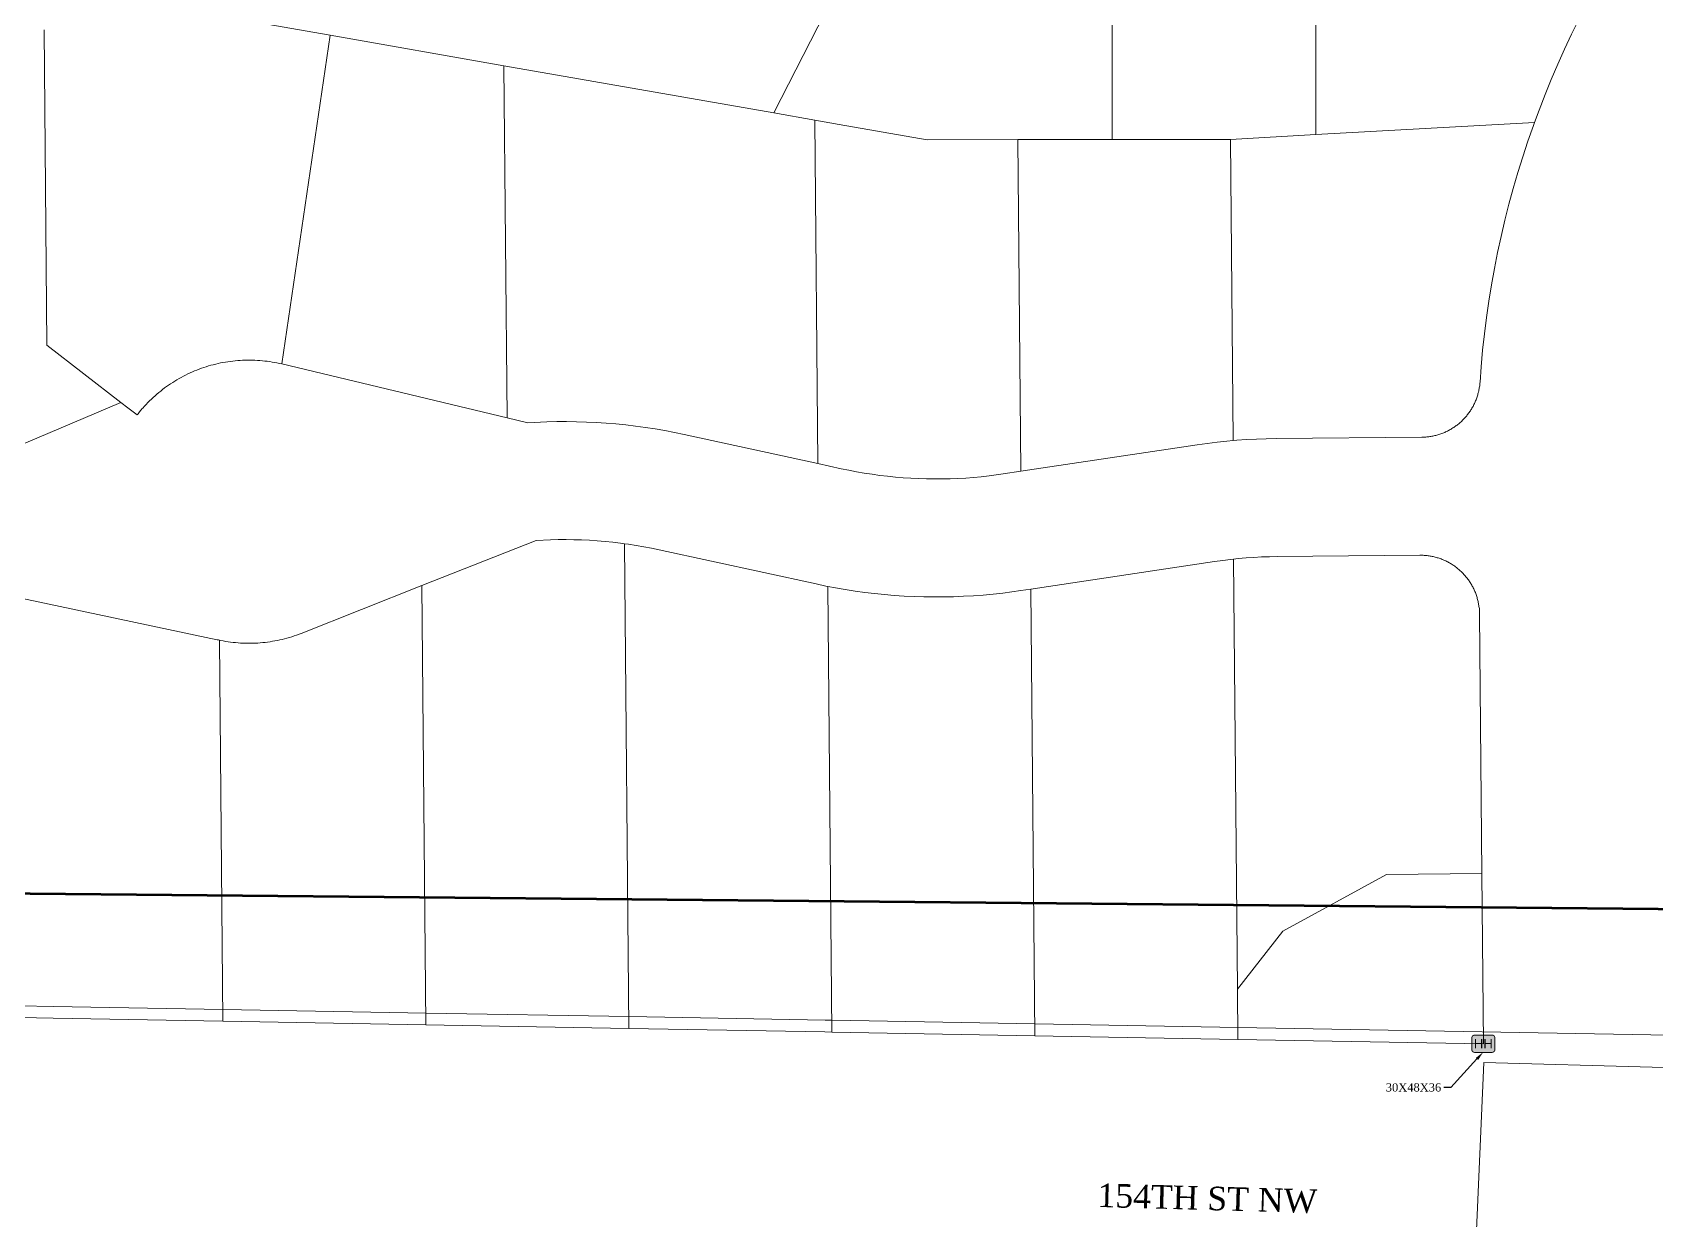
# Model space of a CAD drawing. Header units: feet. Extents: x 865220 to 2774701, y -2240498 to 961524.
# Drawn here: x 2766730 to 2767417, y 957301 to 957804 of the extents above; entities that cross this region are included whole.
import ezdxf
from ezdxf import colors
from ezdxf.entities.mleader import LeaderData, LeaderLine
from ezdxf.enums import TextEntityAlignment as Align
from ezdxf.lldxf.tags import DXFTag
from ezdxf.math import Vec2, Vec3

# ---------------------------------------------------------------- set-up
doc = ezdxf.new("R2010")
doc.units = ezdxf.units.FT
doc.header["$LTSCALE"] = 0.015
doc.header["$MEASUREMENT"] = 0
for name, color, linetype, lineweight in [('216A', 112, '216A', 5), ('DETAIL', 7, 'Continuous', 5), ('F1', 112, 'F1', 5), ('Parcels', 7, 'Continuous', 0), ('PROP_TEL', 6, 'Continuous', 5), ('Route_3_PSAs', 1, 'Continuous', 100), ('RUNNING LINE (UNDERGROUND)', 10, 'Continuous', 40)]:
    doc.layers.add(name, color=color, linetype=linetype, lineweight=lineweight)
doc.layers.add('STREET NAME', color=7, linetype='Continuous')
doc.layers.add('TELEPHONE STRUCT-PROP', color=6, linetype='Continuous')
doc.styles.add('Line', font='txt.shx', dxfattribs={"height": 3})
doc.styles.get("Standard").update_dxf_attribs({"font": 'times.ttf'})
doc.styles.add('Utilities', font='arial.ttf', dxfattribs={"height": 2.5})
tags = doc.linetypes.add('216A', pattern='A,80,-5,["216A",Line,S=1.5,R=0,X=0,Y=-1.5],-24', length=109).pattern_tags.tags
tags[6] = DXFTag(74, 10)
tags = doc.linetypes.add('F1', pattern='A,15,-5,["F1",Line,S=1.5,R=0,X=0,Y=-1.5],-12', length=32).pattern_tags.tags
tags[6] = DXFTag(74, 10)

# ---------------------------------------------------------------- blocks, each defined once
blk = doc.blocks.new('NEW HH')
at = {"ltscale": 40, "true_color": 0xffffff}
h = blk.add_hatch(color=7, dxfattribs=at)
h.dxf.hatch_style = 1
h.paths.add_polyline_path([(-0.0611, -0.0305, 0.414214), (-0.0458, -0.0458), (0.0458, -0.0458, 0.414214), (0.0611, -0.0305), (0.0611, 0.0305, 0.414214), (0.0458, 0.0458), (-0.0458, 0.0458, 0.414214), (-0.0611, 0.0305)])
at = {"layer": 'RUNNING LINE (UNDERGROUND)', "color": 6, "lineweight": 0, "const_width": 0.005, "flags": 128}
blk.add_lwpolyline([(-0.0611, 0.0305), (-0.0611, -0.0305, 0.414214), (-0.0458, -0.0458), (0.0458, -0.0458, 0.414214), (0.0611, -0.0305), (0.0611, 0.0305, 0.414214), (0.0458, 0.0458), (-0.0458, 0.0458, 0.414214)], format="xyb", close=True, dxfattribs=at)
at = {"layer": 'TELEPHONE STRUCT-PROP', "color": 18, "true_color": 0x000000, "style": 'Utilities'}
blk.add_text('HH', height=0.05, dxfattribs=at).set_placement((0, 0), align=Align.MIDDLE_CENTER)

msp = doc.modelspace()

# ---------------------------------------------------------------- linework, layer by layer
at = {"layer": 'Parcels', "lineweight": 5}
for p, q in [((2767043.66, 957770.2), (2767116.71, 957913.18)), ((2767187.08, 957758.91), (2767186.95, 957899.5)), ((2767273.27, 957899.58), (2767273.4, 957760.99)), ((2766815.93, 957810.05), (2766855.74, 957803.08)), ((2767381.71, 957803.55), (2767384.79, 957809.83)), ((2766735.69, 957671.8), (2766734.48, 957805.34)), ((2766835.22, 957663.82), (2766855.74, 957803.08)), ((2766929.32, 957790.21), (2766855.74, 957803.08)), ((2767378.73, 957797.23), (2767381.71, 957803.55)), ((2767375.86, 957790.85), (2767378.73, 957797.23)), ((2766930.67, 957641.03), (2766929.32, 957790.21)), ((2766929.32, 957790.21), (2766929.32, 957790.21)), ((2767043.66, 957770.2), (2766929.32, 957790.21)), ((2767373.11, 957784.42), (2767375.86, 957790.85)), ((2767370.46, 957777.95), (2767373.11, 957784.42)), ((2767366.01, 957766.2), (2767367.93, 957771.43)), ((2767367.93, 957771.43), (2767370.46, 957777.95)), ((2767043.66, 957770.2), (2767061.08, 957767.16)), ((2767061.08, 957767.16), (2767043.66, 957770.2)), ((2767043.66, 957770.2), (2767043.66, 957770.2)), ((2767071.37, 957765.35), (2767061.08, 957767.16)), ((2767061.08, 957767.16), (2767062.4, 957621.6)), ((2767062.4, 957621.6), (2767061.08, 957767.16)), ((2767071.37, 957765.35), (2767108.64, 957758.83)), ((2767273.4, 957760.99), (2767366.01, 957766.2)), ((2767363.22, 957758.27), (2767365.52, 957764.87)), ((2767365.52, 957764.87), (2767366.01, 957766.2)), ((2767108.64, 957758.83), (2767147.15, 957758.87)), ((2767187.08, 957758.91), (2767147.15, 957758.87)), ((2767147.15, 957758.87), (2767148.42, 957618.35)), ((2767148.42, 957618.35), (2767147.15, 957758.87)), ((2767147.15, 957758.87), (2767147.15, 957758.87)), ((2767237.14, 957758.95), (2767187.08, 957758.91)), ((2767187.08, 957758.91), (2767187.08, 957758.91)), ((2767273.4, 957760.99), (2767237.14, 957758.95)), ((2767238.3, 957631.36), (2767237.14, 957758.95)), ((2767361.03, 957751.63), (2767363.22, 957758.27)), ((2767358.96, 957744.95), (2767361.03, 957751.63)), ((2767357.01, 957738.23), (2767358.96, 957744.95)), ((2767355.18, 957731.49), (2767357.01, 957738.23)), ((2767353.46, 957724.71), (2767355.18, 957731.49)), ((2767351.86, 957717.9), (2767353.46, 957724.71)), ((2767350.39, 957711.07), (2767351.86, 957717.9)), ((2767349.03, 957704.21), (2767350.39, 957711.07)), ((2767347.79, 957697.33), (2767349.03, 957704.21)), ((2767346.67, 957690.43), (2767347.79, 957697.33)), ((2767345.67, 957683.51), (2767346.67, 957690.43)), ((2767344.79, 957676.57), (2767345.67, 957683.51)), ((2767344.04, 957669.62), (2767344.79, 957676.57)), ((2766766.96, 957647.57), (2766735.69, 957671.8)), ((2766735.69, 957671.8), (2766766.96, 957647.57)), ((2767343.4, 957662.66), (2767344.04, 957669.62)), ((2766799.23, 957661.26), (2766800.21, 957661.63)), ((2766800.21, 957661.63), (2766801.19, 957661.99)), ((2766801.19, 957661.99), (2766802.18, 957662.34)), ((2766802.18, 957662.34), (2766803.18, 957662.66)), ((2766803.18, 957662.66), (2766804.18, 957662.97)), ((2766804.18, 957662.97), (2766805.18, 957663.26)), ((2766805.18, 957663.26), (2766806.19, 957663.53)), ((2766806.19, 957663.53), (2766807.21, 957663.79)), ((2766807.21, 957663.79), (2766808.23, 957664.02)), ((2766808.23, 957664.02), (2766809.25, 957664.24)), ((2766809.25, 957664.24), (2766810.28, 957664.44)), ((2766810.28, 957664.44), (2766811.31, 957664.63)), ((2766811.31, 957664.63), (2766812.35, 957664.79)), ((2766812.35, 957664.79), (2766813.38, 957664.94)), ((2766813.38, 957664.94), (2766814.42, 957665.07)), ((2766814.42, 957665.07), (2766815.46, 957665.18)), ((2766815.46, 957665.18), (2766816.51, 957665.27)), ((2766816.51, 957665.27), (2766817.55, 957665.34)), ((2766817.55, 957665.34), (2766818.6, 957665.4)), ((2766818.6, 957665.4), (2766819.64, 957665.44)), ((2766819.64, 957665.44), (2766820.69, 957665.46)), ((2766820.69, 957665.46), (2766821.74, 957665.46)), ((2766821.74, 957665.46), (2766822.78, 957665.44)), ((2766822.78, 957665.44), (2766823.83, 957665.41)), ((2766823.83, 957665.41), (2766824.87, 957665.35)), ((2766824.87, 957665.35), (2766825.92, 957665.28)), ((2766825.92, 957665.28), (2766826.96, 957665.19)), ((2766826.96, 957665.19), (2766828, 957665.08)), ((2766828, 957665.08), (2766829.04, 957664.96)), ((2766829.04, 957664.96), (2766830.08, 957664.81)), ((2766830.08, 957664.81), (2766831.12, 957664.65)), ((2766831.12, 957664.65), (2766832.15, 957664.47)), ((2766832.15, 957664.47), (2766833.17, 957664.27)), ((2766833.17, 957664.27), (2766834.2, 957664.05)), ((2766834.2, 957664.05), (2766835.22, 957663.82)), ((2766835.22, 957663.82), (2766930.67, 957641.03)), ((2767342.92, 957656.13), (2767343.4, 957662.66)), ((2766786.39, 957654.26), (2766787.25, 957654.87)), ((2766787.25, 957654.87), (2766788.11, 957655.45)), ((2766788.11, 957655.45), (2766788.99, 957656.02)), ((2766788.99, 957656.02), (2766789.88, 957656.58)), ((2766789.88, 957656.58), (2766790.77, 957657.12)), ((2766790.77, 957657.12), (2766791.68, 957657.65)), ((2766791.68, 957657.65), (2766792.6, 957658.15)), ((2766792.6, 957658.15), (2766793.52, 957658.65)), ((2766793.52, 957658.65), (2766794.45, 957659.12)), ((2766794.45, 957659.12), (2766795.39, 957659.58)), ((2766795.39, 957659.58), (2766796.34, 957660.03)), ((2766796.34, 957660.03), (2766797.3, 957660.45)), ((2766797.3, 957660.45), (2766798.26, 957660.86)), ((2766798.26, 957660.86), (2766799.23, 957661.26)), ((2767342.7, 957654.09), (2767342.82, 957654.52)), ((2767342.82, 957654.52), (2767342.85, 957654.96)), ((2767342.82, 957654.52), (2767342.82, 957654.52)), ((2767342.85, 957654.96), (2767342.87, 957655.39)), ((2767342.87, 957655.39), (2767342.89, 957655.68)), ((2767342.89, 957655.68), (2767342.92, 957656.13)), ((2766736.02, 957634.43), (2766766.96, 957647.57)), ((2766766.96, 957647.57), (2766766.96, 957647.57)), ((2766766.96, 957647.57), (2766770.01, 957645.21)), ((2766778.44, 957647.46), (2766779.18, 957648.2)), ((2766779.18, 957648.2), (2766779.94, 957648.93)), ((2766779.94, 957648.93), (2766780.7, 957649.65)), ((2766780.7, 957649.65), (2766781.48, 957650.35)), ((2766781.48, 957650.35), (2766782.27, 957651.04)), ((2766782.27, 957651.04), (2766783.07, 957651.71)), ((2766783.07, 957651.71), (2766783.88, 957652.37)), ((2766783.88, 957652.37), (2766784.71, 957653.02)), ((2766784.71, 957653.02), (2766785.54, 957653.65)), ((2766785.54, 957653.65), (2766786.39, 957654.26)), ((2767340.72, 957647.42), (2767340.9, 957647.82)), ((2767340.9, 957647.82), (2767341.07, 957648.22)), ((2767341.07, 957648.22), (2767341.24, 957648.63)), ((2767341.24, 957648.63), (2767341.39, 957649.03)), ((2767341.39, 957649.03), (2767341.54, 957649.44)), ((2767341.54, 957649.44), (2767341.68, 957649.86)), ((2767341.68, 957649.86), (2767341.82, 957650.27)), ((2767341.82, 957650.27), (2767341.94, 957650.69)), ((2767341.94, 957650.69), (2767342.06, 957651.11)), ((2767342.06, 957651.11), (2767342.18, 957651.53)), ((2767342.18, 957651.53), (2767342.28, 957651.95)), ((2767342.28, 957651.95), (2767342.38, 957652.38)), ((2767342.38, 957652.38), (2767342.47, 957652.8)), ((2767342.47, 957652.8), (2767342.55, 957653.23)), ((2767342.55, 957653.23), (2767342.63, 957653.66)), ((2767342.63, 957653.66), (2767342.7, 957654.09)), ((2766770.01, 957645.21), (2766773.87, 957642.22)), ((2766773.87, 957642.22), (2766774.29, 957642.75)), ((2766774.29, 957642.75), (2766774.95, 957643.57)), ((2766774.95, 957643.57), (2766775.53, 957644.26)), ((2766775.53, 957644.26), (2766775.62, 957644.37)), ((2766775.62, 957644.37), (2766775.96, 957644.77)), ((2766775.96, 957644.77), (2766776.31, 957645.16)), ((2766776.31, 957645.16), (2766777.01, 957645.94)), ((2766777.01, 957645.94), (2766777.72, 957646.71)), ((2766777.72, 957646.71), (2766778.44, 957647.46)), ((2766930.67, 957641.03), (2766939.46, 957638.93)), ((2767336.11, 957640.58), (2767336.41, 957640.9)), ((2767336.41, 957640.9), (2767336.7, 957641.22)), ((2767336.7, 957641.22), (2767336.99, 957641.55)), ((2767336.99, 957641.55), (2767337.27, 957641.89)), ((2767337.27, 957641.89), (2767337.54, 957642.22)), ((2767337.54, 957642.22), (2767337.81, 957642.57)), ((2767337.81, 957642.57), (2767338.07, 957642.92)), ((2767338.07, 957642.92), (2767338.33, 957643.27)), ((2767338.33, 957643.27), (2767338.58, 957643.63)), ((2767338.58, 957643.63), (2767338.82, 957643.99)), ((2767338.82, 957643.99), (2767339.06, 957644.36)), ((2767339.06, 957644.36), (2767339.29, 957644.73)), ((2767339.29, 957644.73), (2767339.52, 957645.1)), ((2767339.52, 957645.1), (2767339.74, 957645.48)), ((2767339.74, 957645.48), (2767339.95, 957645.86)), ((2767339.95, 957645.86), (2767340.15, 957646.24)), ((2767340.15, 957646.24), (2767340.35, 957646.63)), ((2767340.35, 957646.63), (2767340.54, 957647.03)), ((2767340.54, 957647.03), (2767340.72, 957647.42)), ((2766699.24, 957618.82), (2766736.02, 957634.43)), ((2766939.46, 957638.93), (2766947.5, 957639.31)), ((2766947.5, 957639.31), (2766951.68, 957639.4)), ((2766951.68, 957639.4), (2766955.87, 957639.42)), ((2766955.87, 957639.42), (2766960.06, 957639.36)), ((2766960.06, 957639.36), (2766964.25, 957639.23)), ((2766964.25, 957639.23), (2766968.43, 957639.03)), ((2766968.43, 957639.03), (2766972.61, 957638.75)), ((2766972.61, 957638.75), (2766976.78, 957638.4)), ((2766976.78, 957638.4), (2766980.95, 957637.98)), ((2766980.95, 957637.98), (2766985.11, 957637.48)), ((2766985.11, 957637.48), (2766989.26, 957636.92)), ((2766989.26, 957636.92), (2766993.4, 957636.28)), ((2766993.4, 957636.28), (2766997.52, 957635.57)), ((2766997.52, 957635.57), (2767001.64, 957634.78)), ((2767001.64, 957634.78), (2767005.74, 957633.93)), ((2767005.74, 957633.93), (2767062.4, 957621.6)), ((2767324.66, 957633.69), (2767325.08, 957633.81)), ((2767325.08, 957633.81), (2767325.5, 957633.94)), ((2767325.5, 957633.94), (2767325.91, 957634.08)), ((2767325.91, 957634.08), (2767326.33, 957634.22)), ((2767326.33, 957634.22), (2767326.74, 957634.37)), ((2767326.74, 957634.37), (2767327.14, 957634.52)), ((2767327.14, 957634.52), (2767327.55, 957634.69)), ((2767327.55, 957634.69), (2767327.95, 957634.86)), ((2767327.95, 957634.86), (2767328.35, 957635.04)), ((2767328.35, 957635.04), (2767328.74, 957635.22)), ((2767328.74, 957635.22), (2767329.14, 957635.41)), ((2767329.14, 957635.41), (2767329.52, 957635.61)), ((2767329.52, 957635.61), (2767329.91, 957635.82)), ((2767329.91, 957635.82), (2767330.29, 957636.03)), ((2767330.29, 957636.03), (2767330.67, 957636.25)), ((2767330.67, 957636.25), (2767331.04, 957636.47)), ((2767331.04, 957636.47), (2767331.41, 957636.7)), ((2767331.41, 957636.7), (2767331.78, 957636.94)), ((2767331.78, 957636.94), (2767332.14, 957637.18)), ((2767332.14, 957637.18), (2767332.5, 957637.43)), ((2767332.5, 957637.43), (2767332.85, 957637.69)), ((2767332.85, 957637.69), (2767333.2, 957637.95)), ((2767333.2, 957637.95), (2767333.54, 957638.22)), ((2767333.54, 957638.22), (2767333.88, 957638.5)), ((2767333.88, 957638.5), (2767334.21, 957638.78)), ((2767334.21, 957638.78), (2767334.54, 957639.06)), ((2767334.54, 957639.06), (2767334.87, 957639.36)), ((2767334.87, 957639.36), (2767335.19, 957639.65)), ((2767335.19, 957639.65), (2767335.5, 957639.96)), ((2767335.5, 957639.96), (2767335.81, 957640.26)), ((2767335.81, 957640.26), (2767336.11, 957640.58)), ((2767148.42, 957618.35), (2767223.05, 957629.57)), ((2767223.05, 957629.57), (2767227.33, 957630.17)), ((2767227.33, 957630.17), (2767231.49, 957630.69)), ((2767231.49, 957630.69), (2767235.66, 957631.12)), ((2767235.66, 957631.12), (2767238.3, 957631.36)), ((2767238.3, 957631.36), (2767239.83, 957631.49)), ((2767239.83, 957631.49), (2767244.01, 957631.78)), ((2767244.01, 957631.78), (2767248.19, 957632)), ((2767248.19, 957632), (2767252.37, 957632.15)), ((2767252.37, 957632.15), (2767256.56, 957632.23)), ((2767256.56, 957632.23), (2767318.2, 957632.78)), ((2767318.2, 957632.78), (2767318.64, 957632.79)), ((2767318.64, 957632.79), (2767319.07, 957632.81)), ((2767319.07, 957632.81), (2767319.51, 957632.83)), ((2767319.51, 957632.83), (2767319.94, 957632.86)), ((2767319.94, 957632.86), (2767320.38, 957632.9)), ((2767320.38, 957632.9), (2767320.81, 957632.94)), ((2767320.81, 957632.94), (2767321.25, 957633)), ((2767321.25, 957633), (2767321.68, 957633.06)), ((2767321.68, 957633.06), (2767322.11, 957633.13)), ((2767322.11, 957633.13), (2767322.54, 957633.2)), ((2767322.54, 957633.2), (2767322.97, 957633.29)), ((2767322.97, 957633.29), (2767323.39, 957633.38)), ((2767323.39, 957633.38), (2767323.82, 957633.47)), ((2767323.82, 957633.47), (2767324.24, 957633.58)), ((2767324.24, 957633.58), (2767324.66, 957633.69)), ((2767062.4, 957621.6), (2767072.25, 957619.45)), ((2767072.25, 957619.45), (2767075.5, 957618.78)), ((2767075.5, 957618.78), (2767078.76, 957618.16)), ((2767078.76, 957618.16), (2767082.02, 957617.59)), ((2767082.02, 957617.59), (2767085.3, 957617.09)), ((2767085.3, 957617.09), (2767088.59, 957616.64)), ((2767088.59, 957616.64), (2767091.88, 957616.25)), ((2767091.88, 957616.25), (2767095.18, 957615.91)), ((2767095.18, 957615.91), (2767098.48, 957615.64)), ((2767098.48, 957615.64), (2767101.79, 957615.42)), ((2767101.79, 957615.42), (2767105.1, 957615.26)), ((2767105.1, 957615.26), (2767108.42, 957615.15)), ((2767108.42, 957615.15), (2767111.73, 957615.11)), ((2767111.73, 957615.11), (2767115.05, 957615.12)), ((2767115.05, 957615.12), (2767118.36, 957615.19)), ((2767118.36, 957615.19), (2767121.67, 957615.32)), ((2767121.67, 957615.32), (2767124.98, 957615.51)), ((2767124.98, 957615.51), (2767128.29, 957615.75)), ((2767128.29, 957615.75), (2767131.59, 957616.05)), ((2767131.59, 957616.05), (2767134.89, 957616.41)), ((2767134.89, 957616.41), (2767140.9, 957617.22)), ((2767140.9, 957617.22), (2767148.42, 957618.35)), ((2766942.96, 957589.06), (2766894.61, 957569.94)), ((2766949, 957589.34), (2766942.96, 957589.06)), ((2766952.31, 957589.41), (2766949, 957589.34)), ((2766955.63, 957589.42), (2766952.31, 957589.41)), ((2766958.94, 957589.38), (2766955.63, 957589.42)), ((2766962.26, 957589.27), (2766958.94, 957589.38)), ((2766965.57, 957589.11), (2766962.26, 957589.27)), ((2766968.88, 957588.89), (2766965.57, 957589.11)), ((2766972.18, 957588.62), (2766968.88, 957588.89)), ((2766975.48, 957588.28), (2766972.18, 957588.62)), ((2766978.77, 957587.89), (2766975.48, 957588.28)), ((2766980.44, 957587.67), (2766978.77, 957587.89)), ((2766980.44, 957587.67), (2766980.44, 957587.67)), ((2766982.06, 957587.44), (2766980.44, 957587.67)), ((2766980.44, 957587.67), (2766982.3, 957382.27)), ((2766985.34, 957586.94), (2766982.06, 957587.44)), ((2766988.6, 957586.37), (2766985.34, 957586.94)), ((2766991.86, 957585.75), (2766988.6, 957586.37)), ((2766995.11, 957585.08), (2766991.86, 957585.75)), ((2767061.62, 957570.6), (2766995.11, 957585.08)), ((2766995.11, 957585.08), (2766995.11, 957585.08)), ((2767230.48, 957580.13), (2767152.61, 957568.42)), ((2767233.88, 957580.61), (2767230.48, 957580.13)), ((2767237.17, 957581.01), (2767233.88, 957580.61)), ((2767238.48, 957581.16), (2767237.17, 957581.01)), ((2767240.46, 957581.36), (2767238.48, 957581.16)), ((2767238.48, 957581.16), (2767240.13, 957398.97)), ((2767243.77, 957581.65), (2767240.46, 957581.36)), ((2767247.07, 957581.88), (2767243.77, 957581.65)), ((2767250.38, 957582.06), (2767247.07, 957581.88)), ((2767253.7, 957582.17), (2767250.38, 957582.06)), ((2767257.01, 957582.23), (2767253.7, 957582.17)), ((2767317.46, 957582.78), (2767257.01, 957582.23)), ((2767318.33, 957582.77), (2767317.46, 957582.78)), ((2767318.77, 957582.76), (2767318.33, 957582.77)), ((2767319.2, 957582.74), (2767318.77, 957582.76)), ((2767319.64, 957582.7), (2767319.2, 957582.74)), ((2767320.07, 957582.67), (2767319.64, 957582.7)), ((2767320.51, 957582.62), (2767320.07, 957582.67)), ((2767320.94, 957582.57), (2767320.51, 957582.62)), ((2767321.37, 957582.51), (2767320.94, 957582.57)), ((2767321.8, 957582.44), (2767321.37, 957582.51)), ((2767322.23, 957582.36), (2767321.8, 957582.44)), ((2767322.66, 957582.28), (2767322.23, 957582.36)), ((2767323.09, 957582.19), (2767322.66, 957582.28)), ((2767323.51, 957582.09), (2767323.09, 957582.19)), ((2767323.94, 957581.99), (2767323.51, 957582.09)), ((2767324.36, 957581.87), (2767323.94, 957581.99)), ((2767324.78, 957581.75), (2767324.36, 957581.87)), ((2767325.19, 957581.63), (2767324.78, 957581.75)), ((2767325.61, 957581.49), (2767325.19, 957581.63)), ((2767326.02, 957581.35), (2767325.61, 957581.49)), ((2767326.43, 957581.2), (2767326.02, 957581.35)), ((2767326.84, 957581.04), (2767326.43, 957581.2)), ((2767327.24, 957580.88), (2767326.84, 957581.04)), ((2767327.65, 957580.71), (2767327.24, 957580.88)), ((2767328.04, 957580.53), (2767327.65, 957580.71)), ((2767328.44, 957580.35), (2767328.04, 957580.53)), ((2767328.83, 957580.16), (2767328.44, 957580.35)), ((2767329.22, 957579.96), (2767328.83, 957580.16)), ((2767329.61, 957579.76), (2767329.22, 957579.96)), ((2767329.99, 957579.54), (2767329.61, 957579.76)), ((2767330.37, 957579.33), (2767329.99, 957579.54)), ((2767330.74, 957579.1), (2767330.37, 957579.33)), ((2767331.11, 957578.87), (2767330.74, 957579.1)), ((2767331.48, 957578.63), (2767331.11, 957578.87)), ((2767331.84, 957578.39), (2767331.48, 957578.63)), ((2767332.19, 957578.14), (2767331.84, 957578.39)), ((2767332.55, 957577.88), (2767332.19, 957578.14)), ((2767332.9, 957577.62), (2767332.55, 957577.88)), ((2767333.24, 957577.35), (2767332.9, 957577.62)), ((2767333.58, 957577.08), (2767333.24, 957577.35)), ((2767333.91, 957576.8), (2767333.58, 957577.08)), ((2767334.24, 957576.51), (2767333.91, 957576.8)), ((2767334.57, 957576.22), (2767334.24, 957576.51)), ((2767334.89, 957575.92), (2767334.57, 957576.22)), ((2767335.2, 957575.62), (2767334.89, 957575.92)), ((2767335.51, 957575.31), (2767335.2, 957575.62)), ((2767335.81, 957575), (2767335.51, 957575.31)), ((2767336.11, 957574.68), (2767335.81, 957575)), ((2767336.4, 957574.35), (2767336.11, 957574.68)), ((2767336.69, 957574.02), (2767336.4, 957574.35)), ((2767336.97, 957573.69), (2767336.69, 957574.02)), ((2767337.24, 957573.35), (2767336.97, 957573.69)), ((2767337.51, 957573.01), (2767337.24, 957573.35)), ((2767337.77, 957572.66), (2767337.51, 957573.01)), ((2767338.03, 957572.31), (2767337.77, 957572.66)), ((2767338.28, 957571.95), (2767338.03, 957572.31)), ((2767338.53, 957571.59), (2767338.28, 957571.95)), ((2766736.67, 957562.11), (2766722.66, 957565.08)), ((2766894.61, 957569.94), (2766843.35, 957549.68)), ((2766896.29, 957383.81), (2766894.61, 957569.94)), ((2766894.61, 957569.94), (2766896.29, 957383.81)), ((2767065.72, 957569.75), (2767061.62, 957570.6)), ((2767066.6, 957569.58), (2767065.72, 957569.75)), ((2767068.31, 957380.73), (2767066.6, 957569.58)), ((2767069.83, 957568.96), (2767066.6, 957569.58)), ((2767073.96, 957568.25), (2767069.83, 957568.96)), ((2767078.1, 957567.61), (2767073.96, 957568.25)), ((2767082.25, 957567.05), (2767078.1, 957567.61)), ((2767086.41, 957566.55), (2767082.25, 957567.05)), ((2767090.58, 957566.13), (2767086.41, 957566.55)), ((2767094.75, 957565.78), (2767090.58, 957566.13)), ((2767098.93, 957565.5), (2767094.75, 957565.78)), ((2767103.11, 957565.3), (2767098.93, 957565.5)), ((2767107.3, 957565.17), (2767103.11, 957565.3)), ((2767111.49, 957565.11), (2767107.3, 957565.17)), ((2767115.68, 957565.13), (2767111.49, 957565.11)), ((2767119.86, 957565.22), (2767115.68, 957565.13)), ((2767124.05, 957565.38), (2767119.86, 957565.22)), ((2767128.23, 957565.62), (2767124.05, 957565.38)), ((2767132.41, 957565.93), (2767128.23, 957565.62)), ((2767136.58, 957566.31), (2767132.41, 957565.93)), ((2767140.74, 957566.76), (2767136.58, 957566.31)), ((2767148.33, 957567.78), (2767140.74, 957566.76)), ((2767152.61, 957568.42), (2767148.33, 957567.78)), ((2767152.61, 957568.42), (2767152.61, 957568.42)), ((2767152.61, 957568.42), (2767154.32, 957379.2)), ((2767338.76, 957571.22), (2767338.53, 957571.59)), ((2767338.99, 957570.85), (2767338.76, 957571.22)), ((2767339.22, 957570.48), (2767338.99, 957570.85)), ((2767339.44, 957570.1), (2767339.22, 957570.48)), ((2767339.65, 957569.72), (2767339.44, 957570.1)), ((2767339.85, 957569.33), (2767339.65, 957569.72)), ((2767340.05, 957568.95), (2767339.85, 957569.33)), ((2767340.24, 957568.55), (2767340.05, 957568.95)), ((2767340.43, 957568.16), (2767340.24, 957568.55)), ((2767340.61, 957567.76), (2767340.43, 957568.16)), ((2767340.78, 957567.36), (2767340.61, 957567.76)), ((2767340.94, 957566.95), (2767340.78, 957567.36)), ((2767341.1, 957566.55), (2767340.94, 957566.95)), ((2767341.25, 957566.14), (2767341.1, 957566.55)), ((2767341.39, 957565.72), (2767341.25, 957566.14)), ((2767341.52, 957565.31), (2767341.39, 957565.72)), ((2767341.65, 957564.89), (2767341.52, 957565.31)), ((2766807.84, 957547), (2766736.67, 957562.11)), ((2767341.77, 957564.47), (2767341.65, 957564.89)), ((2767341.88, 957564.05), (2767341.77, 957564.47)), ((2767341.99, 957563.63), (2767341.88, 957564.05)), ((2767342.09, 957563.2), (2767341.99, 957563.63)), ((2767342.18, 957562.78), (2767342.09, 957563.2)), ((2767342.26, 957562.35), (2767342.18, 957562.78)), ((2767342.34, 957561.92), (2767342.26, 957562.35)), ((2767342.41, 957561.49), (2767342.34, 957561.92)), ((2767342.47, 957561.05), (2767342.41, 957561.49)), ((2767342.52, 957560.62), (2767342.47, 957561.05)), ((2767342.66, 957560.19), (2767342.52, 957560.62)), ((2767342.67, 957559.75), (2767342.66, 957560.19)), ((2767342.66, 957560.19), (2767342.66, 957560.19)), ((2767342.67, 957559.32), (2767342.67, 957559.75)), ((2767342.67, 957558.88), (2767342.67, 957559.32)), ((2767342.68, 957558.45), (2767342.67, 957558.88)), ((2767342.68, 957558.01), (2767342.68, 957558.45)), ((2767343.68, 957447.92), (2767342.68, 957558.01)), ((2766808.33, 957546.89), (2766807.84, 957547)), ((2766808.38, 957546.88), (2766808.33, 957546.89)), ((2766808.82, 957546.78), (2766808.38, 957546.88)), ((2766809.4, 957546.66), (2766808.82, 957546.78)), ((2766808.82, 957546.78), (2766810.28, 957385.35)), ((2766810.28, 957385.35), (2766808.82, 957546.78)), ((2766808.82, 957546.78), (2766808.82, 957546.78)), ((2766810.43, 957546.46), (2766809.4, 957546.66)), ((2766811.46, 957546.28), (2766810.43, 957546.46)), ((2766812.49, 957546.12), (2766811.46, 957546.28)), ((2766813.53, 957545.98), (2766812.49, 957546.12)), ((2766814.57, 957545.85), (2766813.53, 957545.98)), ((2766815.61, 957545.74), (2766814.57, 957545.85)), ((2766816.66, 957545.65), (2766815.61, 957545.74)), ((2766817.7, 957545.58), (2766816.66, 957545.65)), ((2766818.75, 957545.53), (2766817.7, 957545.58)), ((2766819.79, 957545.49), (2766818.75, 957545.53)), ((2766820.84, 957545.48), (2766819.79, 957545.49)), ((2766821.89, 957545.48), (2766820.84, 957545.48)), ((2766822.93, 957545.5), (2766821.89, 957545.48)), ((2766823.98, 957545.53), (2766822.93, 957545.5)), ((2766825.03, 957545.59), (2766823.98, 957545.53)), ((2766826.07, 957545.66), (2766825.03, 957545.59)), ((2766827.11, 957545.76), (2766826.07, 957545.66)), ((2766828.15, 957545.87), (2766827.11, 957545.76)), ((2766829.19, 957546), (2766828.15, 957545.87)), ((2766830.23, 957546.14), (2766829.19, 957546)), ((2766831.26, 957546.31), (2766830.23, 957546.14)), ((2766832.29, 957546.49), (2766831.26, 957546.31)), ((2766833.32, 957546.69), (2766832.29, 957546.49)), ((2766834.35, 957546.91), (2766833.32, 957546.69)), ((2766835.37, 957547.15), (2766834.35, 957546.91)), ((2766836.38, 957547.4), (2766835.37, 957547.15)), ((2766837.39, 957547.68), (2766836.38, 957547.4)), ((2766838.4, 957547.97), (2766837.39, 957547.68)), ((2766839.4, 957548.27), (2766838.4, 957547.97)), ((2766840.4, 957548.6), (2766839.4, 957548.27)), ((2766841.38, 957548.94), (2766840.4, 957548.6)), ((2766843.35, 957549.68), (2766841.38, 957548.94)), ((2767259.42, 957423.56), (2767303.23, 957447.55)), ((2767343.68, 957447.92), (2767303.23, 957447.55)), ((2767344.33, 957375.8), (2767343.68, 957447.92)), ((2767259.42, 957423.56), (2767240.13, 957398.97)), ((2767240.13, 957398.97), (2767240.13, 957398.97)), ((2767240.13, 957398.97), (2767240.32, 957377.66)), ((2766896.29, 957383.81), (2766896.29, 957383.81)), ((2767240.32, 957377.66), (2767240.32, 957377.66))]:
    msp.add_line(p, q, dxfattribs=at)
msp.add_lwpolyline([(2766724.27, 957386.88), (2766738.27, 957386.63), (2766810.28, 957385.35), (2766896.29, 957383.81), (2766982.3, 957382.27), (2767065.3, 957380.79), (2767068.31, 957380.73), (2767154.32, 957379.2), (2767240.32, 957377.66), (2767344.33, 957375.8)], dxfattribs=at)
at = {"layer": 'Route_3_PSAs', "ltscale": 50, "flags": 128}
msp.add_lwpolyline([(2765847.87, 957447.67), (2768617.23, 957421.73), (2768600.14, 956806.71), (2768477.79, 956145.17), (2768507.84, 955585.08), (2769992.35, 955585.08), (2769862.15, 953817.73), (2766205.47, 950780.91), (2765276.3, 950776.5), (2764380.6, 951883.97), (2763720.61, 951883.97), (2763786.15, 954650.6), (2764381.09, 954801.47), (2766461.24, 954801.47), (2766410.22, 955994.14), (2765829.65, 956000.33), (2765847.87, 957447.67)], dxfattribs=at)

# ---------------------------------------------------------------- block references
at = {"layer": 'PROP_TEL', "lineweight": 5, "xscale": 80, "yscale": 80, "zscale": 80}
msp.add_blockref('NEW HH', (2767344.33, 957375.8), dxfattribs=at)

# ---------------------------------------------------------------- texts
at = {"layer": 'STREET NAME', "lineweight": 5, "ltscale": 40, "insert": (2767180.98, 957316.66), "char_height": 10, "attachment_point": 1, "rotation": 358.38193}
msp.add_mtext('154TH ST NW', dxfattribs=at)

# ---------------------------------------------------------------- next in the draw order: leaders
at = {"layer": 'DETAIL', "lineweight": 5, "ltscale": 5}
ml = msp.add_multileader_mtext('Standard', dxfattribs=at)
ml.set_content('30X48X36', color=256)
ml.set_leader_properties()
ml.build(insert=Vec2(0, 0))
ml.multileader.update_dxf_attribs({"has_text_frame": 1, "text_left_attachment_type": 2, "text_right_attachment_type": 2, "dogleg_length": 3})
ctx = ml.context
ctx.base_point, ctx.char_height, ctx.landing_gap_size, ctx.plane_origin = Vec3(2767301.96, 957357.27), 3.5, 1.5, Vec3(2767326.96, 957328.5)
ctx.left_attachment, ctx.right_attachment, ctx.text_align_type = 2, 2, 1
notes = []
notes.append((ctx, [(0, (1, 1, 0), (2767330.52, 957357.27), (-1, 0), 3, [(0, [(2767344.32, 957372.29)], 0, [])])]))
ctx.mtext.insert, ctx.mtext.alignment, ctx.mtext.flow_direction = Vec3(2767314.74, 957359.06), 2, 5
ctx.mtext.has_bg_fill, ctx.mtext.bg_color, ctx.mtext.bg_scale_factor, ctx.mtext.bg_transparency, ctx.mtext.use_window_bg_color = 1, -1027028792, 1.5, 0, 1
for ctx, leaders in notes:
    for number, flags, end, landing, length, lines in leaders:
        leader = LeaderData()
        leader.index, (leader.has_last_leader_line, leader.has_dogleg_vector, leader.attachment_direction) = number, flags
        leader.last_leader_point, leader.dogleg_vector, leader.dogleg_length = Vec3(end), Vec3(landing), length
        for number, points, colour, breaks in lines:
            line = LeaderLine()
            line.index, line.vertices, line.color, line.breaks = number, Vec3.list(points), colors.encode_raw_color(colour), breaks
            leader.lines.append(line)
        ctx.leaders.append(leader)

# ---------------------------------------------------------------- next in the draw order: linework, layer by layer
at = {"layer": '216A', "lineweight": 5, "ltscale": 100, "flags": 128}
msp.add_lwpolyline([(2767356.47, 957015.33), (2767376.1, 957028.14), (2767376.76, 957081.3), (2767379.63, 957212.41), (2767338.93, 957238.59), (2767344.49, 957367.84), (2767558.49, 957361.97), (2767714.65, 957359.18), (2767900.01, 957355.87), (2768019.78, 957353.72), (2768020.51, 957006.12), (2768020.79, 956873.01), (2768020.26, 956779.74), (2768020.08, 956769.66), (2768019.46, 956759.38), (2768018.4, 956749.13), (2768005.37, 956739.88)], dxfattribs=at)
at = {"layer": 'F1', "lineweight": 5, "ltscale": 100, "flags": 128}
msp.add_lwpolyline([(2762748.33, 957374.81), (2762960.37, 957419), (2762983.49, 957423.51), (2763006.68, 957427.66), (2763029.92, 957431.45), (2763053.23, 957434.87), (2763076.58, 957437.93), (2763099.98, 957440.63), (2763123.42, 957442.95), (2763146.89, 957444.92), (2763170.4, 957446.51), (2763193.92, 957447.74), (2763217.46, 957448.6), (2763241.01, 957449.09), (2763264.56, 957449.21), (2763288.09, 957448.96), (2763898.42, 957437.84), (2763911.65, 957437.59), (2764110.47, 957433.97), (2764258.82, 957431.26), (2764344.8, 957429.7), (2764430.77, 957428.13), (2764613.84, 957424.79), (2764650.81, 957424.12), (2764872.03, 957420.08), (2765091.05, 957416.09), (2765115.56, 957415.64), (2765165.75, 957414.74), (2765179.39, 957414.5), (2765198.72, 957414.15), (2765220.29, 957413.77), (2765320.9, 957411.97), (2765350.61, 957411.44), (2765465.5, 957409.39), (2765557.35, 957407.74), (2765675.45, 957405.63), (2765910.62, 957401.43), (2766045.82, 957399.01), (2766177.34, 957396.66), (2766178.33, 957401.65), (2766182.9, 957401.56), (2766276.74, 957399.88), (2766369.02, 957398.24), (2766416.48, 957397.39), (2766466.57, 957396.49), (2766552.35, 957394.96), (2766638.35, 957393.42), (2766724.36, 957391.88), (2766738.36, 957391.63), (2766810.37, 957390.35), (2766896.38, 957388.81), (2766982.39, 957387.27), (2767065.39, 957385.79), (2767068.4, 957385.73), (2767154.41, 957384.2), (2767240.41, 957382.66), (2767439.22, 957379.1), (2767558.76, 957376.97), (2767714.92, 957374.18), (2767900.28, 957370.86), (2767999.75, 957369.08), (2768000.51, 957006.08), (2768000.79, 956873.04), (2768000.26, 956779.98), (2767999.2, 956770.45), (2767998.88, 956761.04), (2767996.64, 956751.79), (2767993.37, 956744.46)], dxfattribs=at)

doc.saveas('drawing.dxf')
